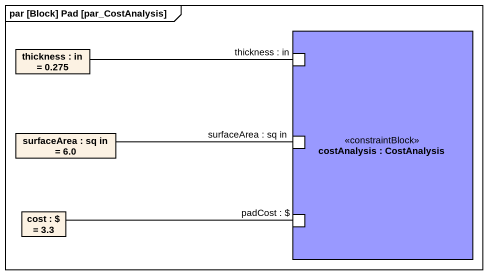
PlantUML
@startuml
mainframe par [Block] Pad [par_CostAnalysis]
rectangle "costAnalysis : CostAnalysis" as costAnalysis <<constraintBlock>> #9999FF {
  port "thickness : in" as thickness_in
  port "surfaceArea : sq in" as surfaceArea_sq_in
  port "padCost : $" as padCost
}
rectangle "thickness : in = 0.275" as thickness
rectangle "surfaceArea : sq in = 6.0" as surfaceArea
rectangle "cost : $ = 3.3" as cost
thickness -right- thickness_in
surfaceArea -right- surfaceArea_sq_in
padCost -left- cost
@enduml
